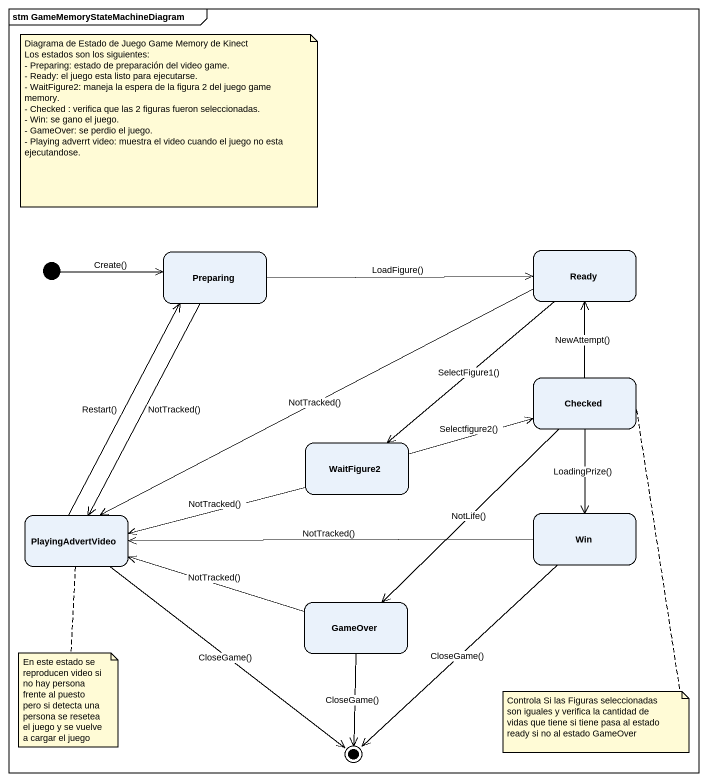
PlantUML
@startuml
mainframe stm GameMemoryStateMachineDiagram
hide empty description
state Preparing
state Ready
state Checked
state WaitFigure2
state PlayingAdvertVideo
state Win
state GameOver
[*] -right-> Preparing : Create()
Preparing -right-> Ready : LoadFigure()
Preparing --> PlayingAdvertVideo : NotTracked()
Ready --> WaitFigure2 : SelectFigure1()
Ready -left-> PlayingAdvertVideo : NotTracked()
Checked -up-> Ready : NewAttempt()
Checked --> Win : LoadingPrize()
Checked --> GameOver : NotLife()
WaitFigure2 -right-> Checked : Selectfigure2()
WaitFigure2 -left-> PlayingAdvertVideo : NotTracked()
PlayingAdvertVideo -up-> Preparing : Restart()
Win -left-> PlayingAdvertVideo : NotTracked()
GameOver -left-> PlayingAdvertVideo : NotTracked()
PlayingAdvertVideo --> [*] : CloseGame()
Win --> [*] : CloseGame()
GameOver --> [*] : CloseGame()
note as N1
  Diagrama de Estado de Juego Game Memory de Kinect
  Los estados son los siguientes:
  - Preparing: estado de preparación del video game.
  - Ready: el juego esta listo para ejecutarse.
  - WaitFigure2: maneja la espera de la figura 2 del juego game memory.
  - Checked : verifica que las 2 figuras fueron seleccionadas.
  - Win: se gano el juego.
  - GameOver: se perdio el juego.
  - Playing adverrt video: muestra el video cuando el juego no esta ejecutandose.
end note
note bottom of PlayingAdvertVideo : En este estado se reproducen video si no hay persona frente al puesto pero si detecta una persona se resetea el juego y se vuelve a cargar el juego
note bottom of Checked : Controla Si las Figuras seleccionadas son iguales y verifica la cantidad de vidas que tiene si tiene pasa al estado ready si no al estado GameOver
@enduml
